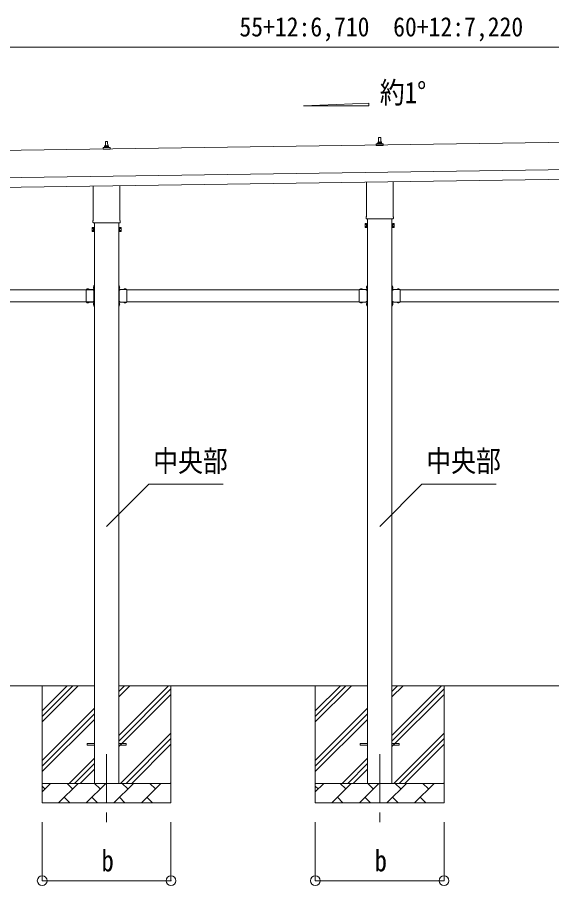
# Model space of a CAD drawing. Units: millimetres, scale not verified. Extents: x -88263 to 14131, y -29850 to 9646.
# Drawn here: x 4028 to 6767, y -813 to 3635 of the extents above; entities that cross this region are included whole.
import ezdxf
from ezdxf.enums import TextEntityAlignment as Align

# ---------------------------------------------------------------- set-up
doc = ezdxf.new("R2010")
doc.units = ezdxf.units.MM
doc.header["$LTSCALE"] = 50
doc.header["$PDMODE"] = 32
doc.header["$PDSIZE"] = 50
doc.linetypes.add('CHAIN1', pattern=[8, 5, -1, 1, -1])
doc.linetypes.add('USER8', pattern=[4, 3, -1])
for name, color, linetype, lineweight in [('0-2_建具', 4, 'Continuous', 9), ('0-4_設備', 7, 'Continuous', 9), ('0-6_手摺', 5, 'Continuous', 5), ('0-7_ハッチ', 6, 'Continuous', 9)]:
    doc.layers.add(name, color=color, linetype=linetype, lineweight=lineweight)
doc.styles.add('ＭＳ ゴシック', font='')
doc.styles.get('ＭＳ ゴシック').set_extended_font_data('MS Gothic')

msp = doc.modelspace()

# ---------------------------------------------------------------- linework, layer by layer
at = {"layer": '0-2_建具'}
for p, q in [((7927.81, 3011.16), (2562.86, 2934.52)), ((4479.58, 2974.83), (4480.31, 2998.36)), ((4481.31, 2999.33), (4489.85, 2999.33)), ((4490.85, 2998.36), (4491.58, 2974.83)), ((5867.33, 2979.33), (5867.33, 2987.04)), ((5867.71, 2987.83), (5903.45, 2987.83)), ((5868.09, 2988.02), (5874.82, 2989.65)), ((5875.2, 2989.83), (5895.96, 2989.83)), ((5875.58, 2990.62), (5875.58, 2994.83)), ((5876.58, 2994.83), (5894.58, 2994.83)), ((5879.58, 2994.83), (5880.31, 3018.36)), ((5881.31, 3019.33), (5889.85, 3019.33)), ((5890.85, 3018.36), (5891.58, 2994.83)), ((5895.58, 2990.62), (5895.58, 2994.83)), ((5903.07, 2988.02), (5896.34, 2989.65)), ((5903.83, 2979.33), (5903.83, 2987.04)), ((4467.33, 2959.33), (4467.33, 2967.04)), ((4503.83, 2959.33), (4467.33, 2959.33)), ((4467.71, 2967.83), (4503.45, 2967.83)), ((4468.09, 2968.02), (4474.82, 2969.65)), ((4475.2, 2969.83), (4495.96, 2969.83)), ((4475.58, 2970.62), (4475.58, 2974.83)), ((4476.58, 2974.83), (4494.58, 2974.83)), ((4495.58, 2970.62), (4495.58, 2974.83)), ((4503.07, 2968.02), (4496.34, 2969.65)), ((4503.83, 2959.33), (4503.83, 2967.04)), ((5903.83, 2979.33), (5867.33, 2979.33)), ((2564.86, 2794.53), (7929.81, 2871.17)), ((2565.57, 2744.54), (7930.53, 2821.18)), ((4417.28, 2595.34), (4417.28, 2770.99)), ((4553.88, 2772.94), (4553.88, 2595.34)), ((5817.28, 2615.34), (5817.28, 2790.99)), ((5953.88, 2792.94), (5953.88, 2615.34)), ((4415.58, 2586.57), (4415.58, 2592.07)), ((4553.52, 2583.07), (4417.64, 2583.07)), ((4423.08, 2583.07), (4423.08, -289.43)), ((4548.08, -289.43), (4548.08, 2583.07)), ((4555.58, 2592.07), (4555.58, 2586.57)), ((5815.58, 2606.57), (5815.58, 2612.07)), ((5953.52, 2603.07), (5817.64, 2603.07)), ((5823.08, 2603.07), (5823.08, -289.43)), ((5948.08, -289.43), (5948.08, 2603.07)), ((5955.58, 2612.07), (5955.58, 2606.57)), ((4411.58, 2557.07), (4412.34, 2558.38)), ((4411.58, 2557.07), (4411.58, 2540.07)), ((4411.58, 2540.07), (4412.34, 2538.75)), ((4418.58, 2553.48), (4412.34, 2553.48)), ((4418.58, 2543.66), (4412.34, 2543.66)), ((4418.58, 2538.75), (4412.34, 2538.75)), ((4421.08, 2539.37), (4418.58, 2539.37)), ((4550.08, 2539.37), (4552.58, 2539.37)), ((4552.58, 2553.48), (4558.82, 2553.48)), ((4552.58, 2543.66), (4558.82, 2543.66)), ((4552.58, 2538.75), (4558.82, 2538.75)), ((4559.58, 2557.07), (4558.82, 2558.38)), ((4559.58, 2540.07), (4558.82, 2538.75)), ((4559.58, 2557.07), (4559.58, 2540.07)), ((5811.58, 2577.07), (5812.34, 2578.38)), ((5811.58, 2577.07), (5811.58, 2560.07)), ((5811.58, 2560.07), (5812.34, 2558.75)), ((5818.58, 2573.48), (5812.34, 2573.48)), ((5818.58, 2563.66), (5812.34, 2563.66)), ((5818.58, 2558.75), (5812.34, 2558.75)), ((5821.08, 2559.37), (5818.58, 2559.37)), ((5950.08, 2559.37), (5952.58, 2559.37)), ((5952.58, 2573.48), (5958.82, 2573.48)), ((5952.58, 2563.66), (5958.82, 2563.66)), ((5952.58, 2558.75), (5958.82, 2558.75)), ((5959.58, 2577.07), (5958.82, 2578.38)), ((5959.58, 2560.07), (5958.82, 2558.75)), ((5959.58, 2577.07), (5959.58, 2560.07)), ((3190.08, 2238.57), (4417.08, 2238.57)), ((4381.08, 2241.57), (4381.08, 2175.57)), ((4381.08, 2241.57), (4421.08, 2241.57)), ((4384.18, 2242.08), (4384.18, 2241.57)), ((4384.18, 2241.57), (4395.98, 2241.57)), ((4417.08, 2238.57), (4422.58, 2238.57)), ((4420.57, 2257.47), (4421.08, 2257.47)), ((4421.08, 2261.57), (4423.08, 2261.57)), ((4421.08, 2261.57), (4421.08, 2241.57)), ((4421.08, 2257.47), (4421.08, 2245.67)), ((4423.08, 2254.57), (4421.08, 2254.57)), ((4423.08, 2248.57), (4421.08, 2248.57)), ((4421.08, 2237.57), (4421.08, 2179.57)), ((4422.58, 2238.57), (4422.58, 2178.57)), ((4423.08, 2261.57), (4423.08, 2241.57)), ((4550.08, 2261.57), (4548.08, 2261.57)), ((4548.08, 2261.57), (4548.08, 2241.57)), ((4548.08, 2254.57), (4550.08, 2254.57)), ((4548.08, 2248.57), (4550.08, 2248.57)), ((4554.08, 2238.57), (4548.58, 2238.57)), ((4548.58, 2238.57), (4548.58, 2178.57)), ((4550.08, 2261.57), (4550.08, 2241.57)), ((4550.59, 2257.47), (4550.08, 2257.47)), ((4550.08, 2257.47), (4550.08, 2245.67)), ((4590.08, 2241.57), (4550.08, 2241.57)), ((4550.08, 2237.57), (4550.08, 2179.57)), ((4586.98, 2241.57), (4575.18, 2241.57)), ((4586.98, 2242.08), (4586.98, 2241.57)), ((4590.08, 2241.57), (4590.08, 2175.57)), ((4590.08, 2238.57), (5781.08, 2238.57)), ((5781.08, 2241.57), (5781.08, 2175.57)), ((5781.08, 2241.57), (5821.08, 2241.57)), ((5784.18, 2242.08), (5784.18, 2241.57)), ((5784.18, 2241.57), (5795.98, 2241.57)), ((5817.08, 2238.57), (5822.58, 2238.57)), ((5820.57, 2257.47), (5821.08, 2257.47)), ((5821.08, 2261.57), (5823.08, 2261.57)), ((5821.08, 2261.57), (5821.08, 2241.57)), ((5821.08, 2257.47), (5821.08, 2245.67)), ((5823.08, 2254.57), (5821.08, 2254.57)), ((5823.08, 2248.57), (5821.08, 2248.57)), ((5821.08, 2237.57), (5821.08, 2179.57)), ((5822.58, 2238.57), (5822.58, 2178.57)), ((5823.08, 2261.57), (5823.08, 2241.57)), ((5950.08, 2261.57), (5948.08, 2261.57)), ((5948.08, 2261.57), (5948.08, 2241.57)), ((5948.08, 2254.57), (5950.08, 2254.57)), ((5948.08, 2248.57), (5950.08, 2248.57)), ((5954.08, 2238.57), (5948.58, 2238.57)), ((5948.58, 2238.57), (5948.58, 2178.57)), ((5950.08, 2261.57), (5950.08, 2241.57)), ((5950.59, 2257.47), (5950.08, 2257.47)), ((5950.08, 2257.47), (5950.08, 2245.67)), ((5990.08, 2241.57), (5950.08, 2241.57)), ((5950.08, 2237.57), (5950.08, 2179.57)), ((5986.98, 2241.57), (5975.18, 2241.57)), ((5986.98, 2242.08), (5986.98, 2241.57)), ((5990.08, 2241.57), (5990.08, 2175.57)), ((5990.08, 2238.57), (7181.08, 2238.57)), ((3190.08, 2178.57), (4417.08, 2178.57)), ((4381.08, 2175.57), (4421.08, 2175.57)), ((4384.18, 2175.06), (4384.18, 2175.57)), ((4384.18, 2175.57), (4395.98, 2175.57)), ((4417.08, 2178.57), (4422.58, 2178.57)), ((4421.08, 2177.57), (4417.08, 2177.57)), ((4420.57, 2171.47), (4421.08, 2171.47)), ((4421.08, 2175.57), (4421.08, 2155.57)), ((4421.08, 2171.47), (4421.08, 2159.67)), ((4423.08, 2168.57), (4421.08, 2168.57)), ((4423.08, 2162.57), (4421.08, 2162.57)), ((4421.08, 2155.57), (4423.08, 2155.57)), ((4423.08, 2175.57), (4423.08, 2155.57)), ((4548.08, 2175.57), (4548.08, 2155.57)), ((4548.08, 2168.57), (4550.08, 2168.57)), ((4548.08, 2162.57), (4550.08, 2162.57)), ((4550.08, 2155.57), (4548.08, 2155.57)), ((4554.08, 2178.57), (4548.58, 2178.57)), ((4550.08, 2177.57), (4554.08, 2177.57)), ((4550.08, 2175.57), (4550.08, 2155.57)), ((4590.08, 2175.57), (4550.08, 2175.57)), ((4550.59, 2171.47), (4550.08, 2171.47)), ((4550.08, 2171.47), (4550.08, 2159.67)), ((4586.98, 2175.57), (4575.18, 2175.57)), ((4586.98, 2175.06), (4586.98, 2175.57)), ((4590.08, 2178.57), (5781.08, 2178.57)), ((5781.08, 2175.57), (5821.08, 2175.57)), ((5784.18, 2175.06), (5784.18, 2175.57)), ((5784.18, 2175.57), (5795.98, 2175.57)), ((5817.08, 2178.57), (5822.58, 2178.57)), ((5821.08, 2177.57), (5817.08, 2177.57)), ((5820.57, 2171.47), (5821.08, 2171.47)), ((5821.08, 2175.57), (5821.08, 2155.57)), ((5821.08, 2171.47), (5821.08, 2159.67)), ((5823.08, 2168.57), (5821.08, 2168.57)), ((5823.08, 2162.57), (5821.08, 2162.57)), ((5821.08, 2155.57), (5823.08, 2155.57)), ((5823.08, 2175.57), (5823.08, 2155.57)), ((5948.08, 2175.57), (5948.08, 2155.57)), ((5948.08, 2168.57), (5950.08, 2168.57)), ((5948.08, 2162.57), (5950.08, 2162.57)), ((5950.08, 2155.57), (5948.08, 2155.57)), ((5954.08, 2178.57), (5948.58, 2178.57)), ((5950.08, 2177.57), (5954.08, 2177.57)), ((5950.08, 2175.57), (5950.08, 2155.57)), ((5990.08, 2175.57), (5950.08, 2175.57)), ((5950.59, 2171.47), (5950.08, 2171.47)), ((5950.08, 2171.47), (5950.08, 2159.67)), ((5986.98, 2175.57), (5975.18, 2175.57)), ((5986.98, 2175.06), (5986.98, 2175.57)), ((5990.08, 2178.57), (7181.08, 2178.57)), ((4385.58, -84.93), (4423.08, -84.93)), ((4385.58, -93.93), (4385.58, -84.93)), ((4548.08, -84.93), (4585.58, -84.93)), ((4585.58, -93.93), (4585.58, -84.93)), ((5785.58, -84.93), (5823.08, -84.93)), ((5785.58, -93.93), (5785.58, -84.93)), ((5948.08, -84.93), (5985.58, -84.93)), ((5985.58, -93.93), (5985.58, -84.93)), ((4385.58, -93.93), (4423.08, -93.93)), ((4548.08, -93.93), (4585.58, -93.93)), ((5785.58, -93.93), (5823.08, -93.93)), ((5948.08, -93.93), (5985.58, -93.93))]:
    msp.add_line(p, q, dxfattribs=at)
at = {"layer": '0-2_建具', "color": 7, "linetype": 'CHAIN1'}
for p, q in [((4485.58, -139.43), (4485.58, -488.43)), ((5885.58, -139.43), (5885.58, -488.43))]:
    msp.add_line(p, q, dxfattribs=at)
at = {"layer": '0-2_建具'}
for points in [[(4418.58, 2538.75), (4418.58, 2558.38), (4412.34, 2558.38)], [(4418.58, 2539.37), (4418.58, 2557.77), (4421.08, 2557.77)], [(4552.58, 2539.37), (4552.58, 2557.77), (4550.08, 2557.77)], [(4552.58, 2538.75), (4552.58, 2558.38), (4558.82, 2558.38)], [(5818.58, 2558.75), (5818.58, 2578.38), (5812.34, 2578.38)], [(5818.58, 2559.37), (5818.58, 2577.77), (5821.08, 2577.77)], [(5952.58, 2559.37), (5952.58, 2577.77), (5950.08, 2577.77)], [(5952.58, 2558.75), (5952.58, 2578.38), (5958.82, 2578.38)], [(4384.18, 2242.08), (4395.98, 2242.08), (4395.98, 2241.57)], [(4421.08, 2237.57), (4417.08, 2237.57), (4417.08, 2239.57), (4421.08, 2239.57)], [(4420.57, 2257.47), (4420.57, 2245.67), (4421.08, 2245.67)], [(4550.59, 2257.47), (4550.59, 2245.67), (4550.08, 2245.67)], [(4550.08, 2237.57), (4554.08, 2237.57), (4554.08, 2239.57), (4550.08, 2239.57)], [(4586.98, 2242.08), (4575.18, 2242.08), (4575.18, 2241.57)], [(5784.18, 2242.08), (5795.98, 2242.08), (5795.98, 2241.57)], [(5821.08, 2237.57), (5817.08, 2237.57), (5817.08, 2239.57), (5821.08, 2239.57)], [(5820.57, 2257.47), (5820.57, 2245.67), (5821.08, 2245.67)], [(5950.59, 2257.47), (5950.59, 2245.67), (5950.08, 2245.67)], [(5950.08, 2237.57), (5954.08, 2237.57), (5954.08, 2239.57), (5950.08, 2239.57)], [(5986.98, 2242.08), (5975.18, 2242.08), (5975.18, 2241.57)], [(4384.18, 2175.06), (4395.98, 2175.06), (4395.98, 2175.57)], [(4421.08, 2179.57), (4417.08, 2179.57), (4417.08, 2177.57)], [(4420.57, 2171.47), (4420.57, 2159.67), (4421.08, 2159.67)], [(4550.08, 2179.57), (4554.08, 2179.57), (4554.08, 2177.57)], [(4550.59, 2171.47), (4550.59, 2159.67), (4550.08, 2159.67)], [(4586.98, 2175.06), (4575.18, 2175.06), (4575.18, 2175.57)], [(5784.18, 2175.06), (5795.98, 2175.06), (5795.98, 2175.57)], [(5821.08, 2179.57), (5817.08, 2179.57), (5817.08, 2177.57)], [(5820.57, 2171.47), (5820.57, 2159.67), (5821.08, 2159.67)], [(5950.08, 2179.57), (5954.08, 2179.57), (5954.08, 2177.57)], [(5950.59, 2171.47), (5950.59, 2159.67), (5950.08, 2159.67)], [(5986.98, 2175.06), (5975.18, 2175.06), (5975.18, 2175.57)]]:
    msp.add_lwpolyline(points, dxfattribs=at)
for points in [[(4421.08, 2538.07), (4421.08, 2559.07), (4423.08, 2559.07), (4423.08, 2538.07)], [(4550.08, 2538.07), (4550.08, 2559.07), (4548.08, 2559.07), (4548.08, 2538.07)], [(5821.08, 2558.07), (5821.08, 2579.07), (5823.08, 2579.07), (5823.08, 2558.07)], [(5950.08, 2558.07), (5950.08, 2579.07), (5948.08, 2579.07), (5948.08, 2558.07)]]:
    msp.add_lwpolyline(points, close=True, dxfattribs=at)
at = {"layer": '0-2_建具', "linetype": 'USER8'}
for points in [[(4387.58, 2244.18), (4388.94, 2241.4), (4390.08, 2240.79)], [(4392.58, 2244.18), (4391.23, 2241.4), (4390.08, 2240.79)], [(4418.47, 2254.07), (4421.25, 2252.72), (4421.86, 2251.57)], [(4418.47, 2249.07), (4421.25, 2250.43), (4421.86, 2251.57)], [(4552.69, 2254.07), (4549.91, 2252.72), (4549.3, 2251.57)], [(4552.69, 2249.07), (4549.91, 2250.43), (4549.3, 2251.57)], [(4578.58, 2244.18), (4579.94, 2241.4), (4581.08, 2240.79)], [(4583.58, 2244.18), (4582.23, 2241.4), (4581.08, 2240.79)], [(5787.58, 2244.18), (5788.94, 2241.4), (5790.08, 2240.79)], [(5792.58, 2244.18), (5791.23, 2241.4), (5790.08, 2240.79)], [(5818.47, 2254.07), (5821.25, 2252.72), (5821.86, 2251.57)], [(5818.47, 2249.07), (5821.25, 2250.43), (5821.86, 2251.57)], [(5952.69, 2254.07), (5949.91, 2252.72), (5949.3, 2251.57)], [(5952.69, 2249.07), (5949.91, 2250.43), (5949.3, 2251.57)], [(5978.58, 2244.18), (5979.94, 2241.4), (5981.08, 2240.79)], [(5983.58, 2244.18), (5982.23, 2241.4), (5981.08, 2240.79)], [(4387.58, 2172.96), (4388.94, 2175.74), (4390.08, 2176.35)], [(4392.58, 2172.96), (4391.23, 2175.74), (4390.08, 2176.35)], [(4418.47, 2168.07), (4421.25, 2166.72), (4421.86, 2165.57)], [(4418.47, 2163.07), (4421.25, 2164.43), (4421.86, 2165.57)], [(4552.69, 2168.07), (4549.91, 2166.72), (4549.3, 2165.57)], [(4552.69, 2163.07), (4549.91, 2164.43), (4549.3, 2165.57)], [(4578.58, 2172.96), (4579.94, 2175.74), (4581.08, 2176.35)], [(4583.58, 2172.96), (4582.23, 2175.74), (4581.08, 2176.35)], [(5787.58, 2172.96), (5788.94, 2175.74), (5790.08, 2176.35)], [(5792.58, 2172.96), (5791.23, 2175.74), (5790.08, 2176.35)], [(5818.47, 2168.07), (5821.25, 2166.72), (5821.86, 2165.57)], [(5818.47, 2163.07), (5821.25, 2164.43), (5821.86, 2165.57)], [(5952.69, 2168.07), (5949.91, 2166.72), (5949.3, 2165.57)], [(5952.69, 2163.07), (5949.91, 2164.43), (5949.3, 2165.57)], [(5978.58, 2172.96), (5979.94, 2175.74), (5981.08, 2176.35)], [(5983.58, 2172.96), (5982.23, 2175.74), (5981.08, 2176.35)]]:
    msp.add_lwpolyline(points, dxfattribs=at)
at = {"layer": '0-2_建具'}
for centre, radius, start, end in [((4481.31, 2998.33), 1, 90, 178.60509), ((4489.85, 2998.33), 1, 1.39491, 90), ((5868.33, 2987.04), 1, 103.62699, 180), ((5874.58, 2990.62), 1, 283.62699, 0), ((5879.67, 2994.2), 4.13, 90, 171.17633), ((5876.58, 2993.83), 1, 90, 180), ((5881.31, 3018.33), 1, 90, 178.60509), ((5888.91, 2994.83), 4.83, 133.60282, 180), ((5882.25, 2994.83), 4.83, 0, 46.39718), ((5889.85, 3018.33), 1, 1.39491, 90), ((5891.5, 2994.2), 4.13, 8.82367, 90), ((5894.58, 2993.83), 1, 0, 90), ((5896.58, 2990.62), 1, 180, 256.37301), ((5902.83, 2987.04), 1, 0, 76.37301), ((4468.33, 2967.04), 1, 103.62699, 180), ((4474.58, 2970.62), 1, 283.62699, 0), ((4479.67, 2974.2), 4.13, 90, 171.17633), ((4476.58, 2973.83), 1, 90, 180), ((4488.91, 2974.83), 4.83, 133.60282, 180), ((4482.25, 2974.83), 4.83, 0, 46.39718), ((4491.5, 2974.2), 4.13, 8.82367, 90), ((4494.58, 2973.83), 1, 0, 90), ((4496.58, 2970.62), 1, 180, 256.37301), ((4502.83, 2967.04), 1, 0, 76.37301), ((4419.58, 2592.07), 4, 125.09963, 180), ((4419.58, 2586.57), 4, 180, 194.47751), ((4419.58, 2586.57), 4, 194.47751, 241.04498), ((4551.58, 2586.57), 4, 298.95502, 345.52249), ((4551.58, 2592.07), 4, 0, 54.90037), ((4551.58, 2586.57), 4, 345.52249, 0), ((5819.58, 2612.07), 4, 125.09963, 180), ((5819.58, 2606.57), 4, 180, 194.47751), ((5819.58, 2606.57), 4, 194.47751, 241.04498), ((5951.58, 2606.57), 4, 298.95502, 345.52249), ((5951.58, 2612.07), 4, 0, 54.90037), ((5951.58, 2606.57), 4, 345.52249, 0), ((4427.82, 2548.57), 16.24, 162.41205, 197.58795), ((4415.93, 2555.93), 4.34, 145.61575, 214.38425), ((4415.93, 2541.21), 4.34, 145.61575, 214.38425), ((4543.34, 2548.57), 16.24, 342.41205, 17.58795), ((4555.24, 2555.93), 4.34, 325.61575, 34.38425), ((4555.24, 2541.21), 4.34, 325.61575, 34.38425), ((5827.82, 2568.57), 16.24, 162.41205, 197.58795), ((5815.93, 2575.93), 4.34, 145.61575, 214.38425), ((5815.93, 2561.21), 4.34, 145.61575, 214.38425), ((5943.34, 2568.57), 16.24, 342.41205, 17.58795), ((5955.24, 2575.93), 4.34, 325.61575, 34.38425), ((5955.24, 2561.21), 4.34, 325.61575, 34.38425), ((4390.08, 2236.34), 8.23, 44.2189, 135.7811), ((4426.31, 2251.57), 8.23, 134.2189, 225.7811), ((4421.08, 2241.57), 2, 270, 0), ((4550.08, 2241.57), 2, 180, 270), ((4544.85, 2251.57), 8.23, 314.2189, 45.7811), ((4581.08, 2236.34), 8.23, 44.2189, 135.7811), ((5790.08, 2236.34), 8.23, 44.2189, 135.7811), ((5826.31, 2251.57), 8.23, 134.2189, 225.7811), ((5821.08, 2241.57), 2, 270, 0), ((5950.08, 2241.57), 2, 180, 270), ((5944.85, 2251.57), 8.23, 314.2189, 45.7811), ((5981.08, 2236.34), 8.23, 44.2189, 135.7811), ((4390.08, 2180.8), 8.23, 224.2189, 315.7811), ((4426.31, 2165.57), 8.23, 134.2189, 225.7811), ((4421.08, 2175.57), 2, 0, 90), ((4550.08, 2175.57), 2, 90, 180), ((4544.85, 2165.57), 8.23, 314.2189, 45.7811), ((4581.08, 2180.8), 8.23, 224.2189, 315.7811), ((5790.08, 2180.8), 8.23, 224.2189, 315.7811), ((5826.31, 2165.57), 8.23, 134.2189, 225.7811), ((5821.08, 2175.57), 2, 0, 90), ((5950.08, 2175.57), 2, 90, 180), ((5944.85, 2165.57), 8.23, 314.2189, 45.7811), ((5981.08, 2180.8), 8.23, 224.2189, 315.7811)]:
    msp.add_arc(centre, radius, start, end, dxfattribs=at)
at = {"layer": '0-4_設備'}
for p, q in [((4423.08, 210.57), (3148.08, 210.57)), ((4155.58, 210.57), (4155.58, -389.43)), ((4155.58, 25.52), (4340.63, 210.57)), ((4155.58, 53.8), (4312.35, 210.57)), ((4155.58, 82.09), (4284.06, 210.57)), ((5823.08, 210.57), (4548.08, 210.57)), ((4548.08, -44.53), (4803.18, 210.57)), ((4548.08, 153.46), (4605.19, 210.57)), ((4548.08, 181.75), (4576.91, 210.57)), ((4548.08, -72.81), (4815.58, 194.69)), ((4815.58, 210.57), (4815.58, -389.43)), ((5555.58, 210.57), (5555.58, -389.43)), ((5555.58, 25.52), (5740.63, 210.57)), ((5555.58, 53.8), (5712.35, 210.57)), ((5555.58, 82.09), (5684.06, 210.57)), ((7223.08, 210.57), (5948.08, 210.57)), ((5948.08, -44.53), (6203.18, 210.57)), ((5948.08, 153.46), (6005.19, 210.57)), ((5948.08, 181.75), (5976.91, 210.57)), ((5948.08, -72.81), (6215.58, 194.69)), ((6215.58, 210.57), (6215.58, -389.43)), ((4548.08, -101.1), (4815.58, 166.4)), ((5948.08, -101.1), (6215.58, 166.4)), ((4155.58, -172.47), (4423.08, 95.03)), ((5555.58, -172.47), (5823.08, 95.03)), ((4155.58, -200.75), (4423.08, 66.75)), ((5555.58, -200.75), (5823.08, 66.75)), ((4155.58, -229.04), (4423.08, 38.46)), ((5555.58, -229.04), (5823.08, 38.46)), ((4557.74, -289.43), (4815.58, -31.59)), ((5957.74, -289.43), (6215.58, -31.59)), ((4586.02, -289.43), (4815.58, -59.87)), ((4614.31, -289.43), (4815.58, -88.16)), ((5986.02, -289.43), (6215.58, -59.87)), ((6014.31, -289.43), (6215.58, -88.16)), ((4293.18, -289.43), (4423.08, -159.53)), ((5693.18, -289.43), (5823.08, -159.53)), ((4321.46, -289.43), (4423.08, -187.81)), ((4349.75, -289.43), (4423.08, -216.1)), ((5721.46, -289.43), (5823.08, -187.81)), ((5749.75, -289.43), (5823.08, -216.1)), ((4155.58, -289.43), (4815.58, -289.43)), ((4155.58, -332.32), (4198.47, -289.43)), ((4169.92, -317.98), (4155.58, -303.64)), ((4239.89, -389.43), (4339.89, -289.43)), ((4311.34, -317.98), (4282.79, -289.43)), ((4381.32, -389.43), (4481.32, -289.43)), ((4452.76, -317.98), (4424.21, -289.43)), ((4522.74, -389.43), (4622.74, -289.43)), ((4594.18, -317.98), (4565.63, -289.43)), ((4664.16, -389.43), (4764.16, -289.43)), ((4735.61, -317.98), (4707.05, -289.43)), ((4812.3, -289.43), (4815.58, -286.15)), ((5555.58, -289.43), (6215.58, -289.43)), ((5555.58, -332.32), (5598.47, -289.43)), ((5569.92, -317.98), (5555.58, -303.64)), ((5639.89, -389.43), (5739.89, -289.43)), ((5711.34, -317.98), (5682.79, -289.43)), ((5781.32, -389.43), (5881.32, -289.43)), ((5852.76, -317.98), (5824.21, -289.43)), ((5922.74, -389.43), (6022.74, -289.43)), ((5994.18, -317.98), (5965.63, -289.43)), ((6064.16, -389.43), (6164.16, -289.43)), ((6135.61, -317.98), (6107.05, -289.43)), ((6212.3, -289.43), (6215.58, -286.15)), ((4815.58, -389.43), (4155.58, -389.43)), ((4268.45, -360.88), (4297, -389.43)), ((4409.87, -360.88), (4438.42, -389.43)), ((4551.29, -360.88), (4579.84, -389.43)), ((4692.71, -360.88), (4721.27, -389.43)), ((6215.58, -389.43), (5555.58, -389.43)), ((5668.45, -360.88), (5697, -389.43)), ((5809.87, -360.88), (5838.42, -389.43)), ((5951.29, -360.88), (5979.84, -389.43)), ((6092.71, -360.88), (6121.27, -389.43))]:
    msp.add_line(p, q, dxfattribs=at)
at = {"layer": '0-4_設備', "color": 4}
msp.add_lwpolyline([(5494.56, 3182.57), (5830.56, 3194.99), (5830.56, 3182.57)], close=True, dxfattribs=at)
at = {"layer": '0-6_手摺', "color": 6, "lineweight": 9}
for p, q in [((2531.58, 3482.8), (9241.58, 3482.8)), ((4155.58, -788.43), (4155.58, -488.43)), ((5555.58, -788.43), (5555.58, -488.43))]:
    msp.add_line(p, q, dxfattribs=at)
for points in [[(4155.58, -788.43), (4815.58, -788.43), (4815.58, -488.43)], [(5555.58, -788.43), (6215.58, -788.43), (6215.58, -488.43)]]:
    msp.add_lwpolyline(points, dxfattribs=at)
at = {"layer": '0-6_手摺', "color": 6}
for p in [(4155.58, -788.43), (4815.58, -788.43), (5555.58, -788.43), (6215.58, -788.43)]:
    msp.add_point(p, dxfattribs=at)
at = {"layer": '0-7_ハッチ'}
for p, q in [((4701.59, 1243.02), (4485.58, 1027.01)), ((5082.9, 1243.02), (4701.59, 1243.02)), ((6101.59, 1243.02), (5885.58, 1027.01)), ((6482.9, 1243.02), (6101.59, 1243.02))]:
    msp.add_line(p, q, dxfattribs=at)

# ---------------------------------------------------------------- texts
at = {"layer": '0-4_設備', "style": 'ＭＳ ゴシック', "width": 0.85}
msp.add_text('約1°', height=110, dxfattribs=at).set_placement((5886.25, 3162.35), align=Align.BOTTOM_LEFT)
at = {"layer": '0-6_手摺', "color": 7, "style": 'ＭＳ ゴシック'}
for s, height, width, p in [('55+12:6,710\u300060+12:7,220', 98.97, 0.9, (5166.58, 3507.8)), ('b', 110, 0.85, (4459.33, -773.43)), ('b', 110, 0.85, (5859.33, -773.43))]:
    msp.add_text(s, height=height, dxfattribs=dict(at, width=width)).set_placement(p, align=Align.BOTTOM_LEFT)
at = {"layer": '0-7_ハッチ', "color": 7, "style": 'ＭＳ ゴシック', "width": 0.85}
for p in [(4724.22, 1274.37), (6124.22, 1274.37)]:
    msp.add_text('中央部', height=110, dxfattribs=at).set_placement(p, align=Align.BOTTOM_LEFT)

doc.saveas('drawing.dxf')
